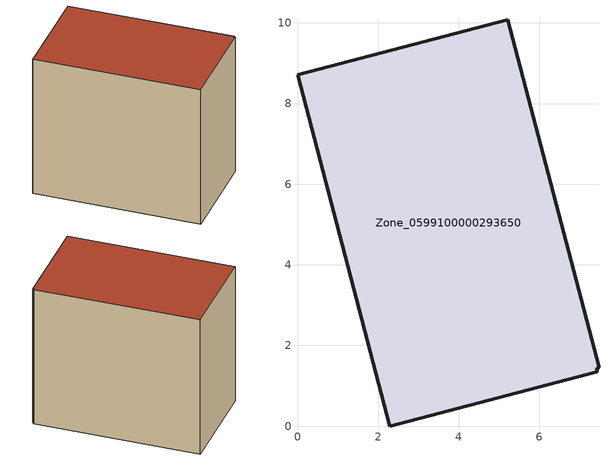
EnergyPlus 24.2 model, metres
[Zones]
Zone_0599100000293650
 floor ground (C_G): 7.48,1.45 7.42,1.44 7.44,1.35 2.29,0 0,8.71 5.21,10.08 z0
 wall outside (C_F): 7.48,1.45 5.21,10.08 0,8.71 2.29,0 7.44,1.35 7.42,1.44 7.48,1.45 z0:7.99
 roof outside (C_R): 7.42,1.44 7.48,1.45 5.21,10.08 0,8.71 2.29,0 7.44,1.35 z7.99
[BUILDING]
Pand.0599100000293650: North Axis=0; Terrain=City; Loads Convergence Tolerance Value=0.04; Temperature Convergence Tolerance Value=0.4; Solar Distribution=FullExterior; Maximum Number of Warmup Days=25; Minimum Number of Warmup Days=1
[Site:Location]
Rotterdam.The.Hague.AP_ZH_NLD Design_Conditions: Latitude=51.96; Longitude=4.45; Time Zone=1; Elevation=-4.5
[SITE:GROUNDTEMPERATURE:BUILDINGSURFACE]
18, 18, 18, 18, 18, 18, 18, 18, 18, 18, 18, 18
[MATERIAL] Thermal Absorptance=0.9; Solar Absorptance=0.7; Visible Absorptance=0.7
Name | Roughness | Thickness | Conductivity | Density | Specific Heat
G.TI.1975-1991 | MediumSmooth | 0.15 | 0.288461 | 540 | 1210
F.TI.1975-1991 | Rough | 0.3 | 0.230769 | 1920 | 840
R.TI.1975-1991 | MediumRough | 0.2 | 0.153846 | 1500 | 1000
[CONSTRUCTION]
C_G: G.TI.1975-1991
C_F: F.TI.1975-1991
C_R: R.TI.1975-1991
[ZONE]
Zone_0599100000293650: Type=1; Multiplier=1; Ceiling Height=Autocalculate; Volume=Autocalculate; Floor Area=autocalculate; Part of Total Floor Area=Yes
[ZONEINFILTRATION:DESIGNFLOWRATE]
Infil_Zone_0599100000293650: Zone or ZoneList or Space or SpaceList=Zone_0599100000293650; Schedule=AlwaysOn; Design Flow Rate Calculation Method=Flow/Area; Flow Rate per Floor Area=0.003; Constant Term Coefficient=1; Temperature Term Coefficient=0; Velocity Term Coefficient=0; Velocity Squared Term Coefficient=0
[HVACTEMPLATE:ZONE:IDEALLOADSAIRSYSTEM]
Zone_0599100000293650: Maximum Heating Supply Air Temperature=50; Minimum Cooling Supply Air Temperature=13; Maximum Heating Supply Air Humidity Ratio=0.0156; Minimum Cooling Supply Air Humidity Ratio=0.0077; Heating Limit=NoLimit; Cooling Limit=NoLimit; Dehumidification Control Type=ConstantSensibleHeatRatio; Cooling Sensible Heat Ratio=0.7; Dehumidification Setpoint=60; Humidification Control Type=None; Humidification Setpoint=30; Outdoor Air Method=None; Outdoor Air Flow Rate per Person=0.00944; Outdoor Air Flow Rate per Zone Floor Area=0; Outdoor Air Flow Rate per Zone=0; Demand Controlled Ventilation Type=None; Outdoor Air Economizer Type=NoEconomizer; Heat Recovery Type=None; Sensible Heat Recovery Effectiveness=0.7; Latent Heat Recovery Effectiveness=0.65
[ZONECONTROL:THERMOSTAT]
ThermostatControl_Zone_0599100000293650: Zone or ZoneList=Zone_0599100000293650; Control Type Schedule=DualSetpointControlType; Control 1=Thermostat_Zone_0599100000293650; Temperature Difference Between Cutout And Setpoint=0
[THERMOSTATSETPOINT:DUALSETPOINT]
Thermostat_Zone_0599100000293650: Heating Setpoint Temperature Schedule=HeatingSetpoint_Zone_0599100000293650; Cooling Setpoint Temperature Schedule=CoolingSetpoint_Zone_0599100000293650
[SCHEDULE:COMPACT]
HeatingSetpoint_Zone_0599100000293650: Through: 12/31, For: AllDays, Until: 24:00, 21
CoolingSetpoint_Zone_0599100000293650: Through: 12/31, For: AllDays, Until: 24:00, 24
DualSetpointControlType: Through: 12/31, For: AllDays, Until: 24:00, 4
AlwaysOn: Through: 12/31, For: AllDays, Until: 24:00, 1
